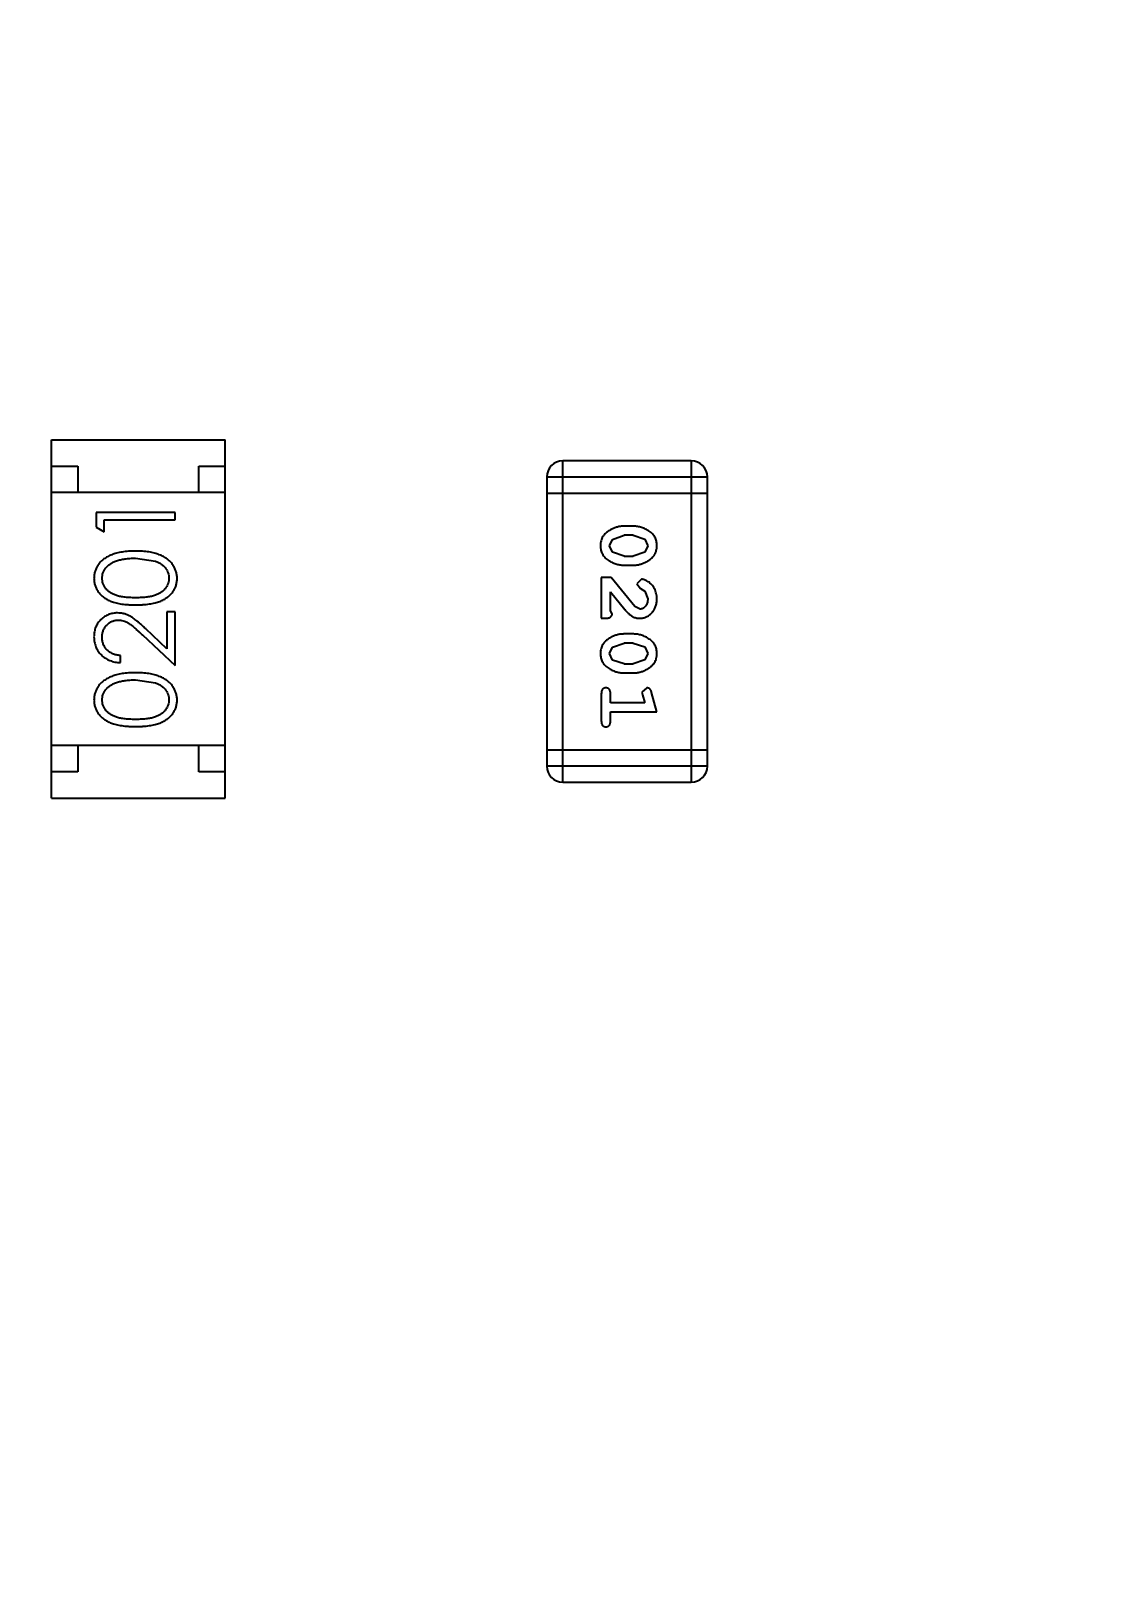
# Model space of a CAD drawing. Header units: inches. Extents: x -13 to 119, y -33 to 44.
# Drawn here: x 96.496 to 98.506, y 18.551 to 21.477 of the extents above; entities that cross this region are included whole.
import ezdxf

# ---------------------------------------------------------------- set-up
doc = ezdxf.new("R2010")
doc.units = ezdxf.units.IN
doc.header["$LTSCALE"] = 1.21
doc.header["$MEASUREMENT"] = 0
doc.header["$PDMODE"] = 3
doc.header["$PDSIZE"] = 0.3125
doc.layers.get('0').update_dxf_attribs({"linetype": 'CONTINUOUS'})
doc.layers.get('Defpoints').update_dxf_attribs({"linetype": 'CONTINUOUS'})
doc.layers.add('DIM', color=3, linetype='CONTINUOUS')
doc.styles.get("Standard").update_dxf_attribs({"font": 'txt', "width": 0.8})
doc.dimstyles.get("Standard").update_dxf_attribs({"dimtxt": 0.15625, "dimasz": 0.1875, "dimexe": 0.125, "dimexo": 0.0625, "dimgap": 0.09, "dimtad": 0, "dimtih": 1, "dimtoh": 1, "dimzin": 4, "dimdsep": 46, "dimtxsty": 'Standard', "dimblk": '_FILLED', "dimblk1": '_FILLED', "dimblk2": '_FILLED', "dimcen": 0.09, "dimazin": 1, "dimtp": 0.01, "dimtm": 0.01, "dimtfac": 1, "dimtofl": 0, "dimtmove": 0, "dimatfit": 3, "dimldrblk": '_FILLED', "dimfxl": 1, "dimtolj": 1, "dimtzin": 4, "dimarcsym": 0})

# ---------------------------------------------------------------- blocks, each defined once
blk = doc.blocks.new('_FILLED')
at = {"color": 0, "linetype": 'ByBlock'}
blk.add_solid([(0, 0), (-1, 0.1667), (-1, -0.1667)], dxfattribs=at)
blk = doc.blocks.new('*D26')
at = {"layer": 'Defpoints', "color": 0}
for p in [(87.6825, 22.6485), (108.0025, -8.1472), (108.0025, -17.2496)]:
    blk.add_point(p, dxfattribs=at)
at = {"layer": 'DIM', "color": 0, "lineweight": -2}
for p, q in [((87.6825, 22.586), (87.6825, -17.3746)), ((108.0025, -8.2097), (108.0025, -17.3746)), ((88.8825, -17.2496), (95.9125, -17.2496)), ((106.8025, -17.2496), (99.7725, -17.2496))]:
    blk.add_line(p, q, dxfattribs=at)
at = {"layer": 'DIM', "color": 0, "lineweight": -2, "xscale": 1.2, "yscale": 1.2, "zscale": 1.2, "rotation": 180}
blk.add_blockref('_FILLED', (87.6825, -17.2496), dxfattribs=at)
at = {"layer": 'DIM', "color": 0, "lineweight": -2, "xscale": 1.2, "yscale": 1.2, "zscale": 1.2}
blk.add_blockref('_FILLED', (108.0025, -17.2496), dxfattribs=at)
at = {"layer": 'DIM', "color": 0, "insert": (97.8425, -17.2496), "char_height": 1.2, "attachment_point": 5}
blk.add_mtext('\\A1;20.32', dxfattribs=at)
blk = doc.blocks.new('*D37')
at = {"layer": 'Defpoints', "color": 0}
for p in [(106.7325, 29.9134), (88.9525, 20.7039), (106.7325, 20.7039)]:
    blk.add_point(p, dxfattribs=at)
at = {"layer": 'DIM', "color": 0, "lineweight": -2}
for p, q in [((88.9525, 20.7664), (88.9525, 30.0384)), ((106.7325, 20.7664), (106.7325, 30.0384)), ((90.1525, 29.9134), (95.9925, 29.9134)), ((105.5325, 29.9134), (99.6925, 29.9134))]:
    blk.add_line(p, q, dxfattribs=at)
at = {"layer": 'DIM', "color": 0, "lineweight": -2, "xscale": 1.2, "yscale": 1.2, "zscale": 1.2, "rotation": 180}
blk.add_blockref('_FILLED', (88.9525, 29.9134), dxfattribs=at)
at = {"layer": 'DIM', "color": 0, "lineweight": -2, "xscale": 1.2, "yscale": 1.2, "zscale": 1.2}
blk.add_blockref('_FILLED', (106.7325, 29.9134), dxfattribs=at)
at = {"layer": 'DIM', "color": 0, "insert": (97.8425, 29.9134), "char_height": 1.2, "attachment_point": 5}
blk.add_mtext('\\A1;17.78', dxfattribs=at)

msp = doc.modelspace()

# ---------------------------------------------------------------- linework, layer by layer
at = {"color": 7, "linetype": 'Continuous'}
for p, q in [((96.5345, 20.0213), (96.5345, 20.7013)), ((96.5345, 20.7013), (96.8645, 20.7013)), ((96.8645, 20.0213), (96.8645, 20.7013)), ((97.5052, 20.0516), (97.5052, 20.6612)), ((97.749, 20.6612), (97.5052, 20.6612)), ((97.749, 20.6612), (97.749, 20.0516)), ((96.5345, 20.6513), (96.5845, 20.6513)), ((96.5845, 20.6513), (96.5845, 20.6013)), ((96.8145, 20.6013), (96.8145, 20.6513)), ((96.8145, 20.6513), (96.8645, 20.6513)), ((97.4747, 20.6307), (97.4747, 20.082)), ((97.4747, 20.6307), (97.7795, 20.6307)), ((97.7795, 20.082), (97.7795, 20.6307)), ((96.8645, 20.6013), (96.5345, 20.6013)), ((97.4747, 20.6002), (97.7795, 20.6002)), ((96.6193, 20.5631), (96.6193, 20.5353)), ((96.7693, 20.5631), (96.6193, 20.5631)), ((96.6346, 20.5265), (96.6346, 20.5496)), ((96.6346, 20.5496), (96.7693, 20.5496)), ((96.7693, 20.5496), (96.7693, 20.5631)), ((96.6193, 20.5353), (96.6346, 20.5265)), ((97.594, 20.5002), (97.5993, 20.5123)), ((97.5993, 20.5123), (97.6216, 20.52)), ((97.6391, 20.5373), (97.6213, 20.5373)), ((97.6388, 20.52), (97.6216, 20.52)), ((97.6388, 20.52), (97.6606, 20.5127)), ((97.6606, 20.5127), (97.6664, 20.5003)), ((97.5998, 20.4879), (97.594, 20.5002)), ((97.6216, 20.4806), (97.5998, 20.4879)), ((97.6216, 20.4806), (97.6388, 20.4806)), ((97.6611, 20.4882), (97.6388, 20.4806)), ((97.6664, 20.5003), (97.6611, 20.4882)), ((96.6943, 20.4765), (96.732, 20.4708)), ((97.6213, 20.4633), (97.6391, 20.4633)), ((97.5783, 20.4397), (97.5783, 20.3626)), ((97.5972, 20.4397), (97.5783, 20.4397)), ((97.6422, 20.3847), (97.5972, 20.4397)), ((97.6544, 20.4366), (97.6459, 20.4278)), ((97.6459, 20.4278), (97.6525, 20.4193)), ((97.5956, 20.3768), (97.5956, 20.413)), ((97.5956, 20.413), (97.6226, 20.3794)), ((97.6525, 20.4193), (97.661, 20.4143)), ((97.661, 20.4143), (97.6664, 20.3994)), ((96.7539, 20.3746), (96.7539, 20.3048)), ((96.7693, 20.3746), (96.7539, 20.3746)), ((96.7693, 20.2727), (96.7693, 20.3746)), ((97.5988, 20.3713), (97.5956, 20.3768)), ((97.6519, 20.3799), (97.6422, 20.3847)), ((96.7539, 20.3048), (96.7138, 20.3423)), ((97.5783, 20.3626), (97.5862, 20.3626)), ((96.7072, 20.3309), (96.7693, 20.2727)), ((97.594, 20.2957), (97.5993, 20.3078)), ((97.5993, 20.3078), (97.6216, 20.3155)), ((97.6391, 20.3328), (97.6213, 20.3328)), ((97.6388, 20.3155), (97.6216, 20.3155)), ((97.6388, 20.3155), (97.6606, 20.3082)), ((97.6606, 20.3082), (97.6664, 20.2958)), ((96.6654, 20.2784), (96.6654, 20.2919)), ((97.5998, 20.2834), (97.594, 20.2957)), ((97.6216, 20.2761), (97.5998, 20.2834)), ((97.6216, 20.2761), (97.6388, 20.2761)), ((97.6611, 20.2837), (97.6388, 20.2761)), ((97.6664, 20.2958), (97.6611, 20.2837)), ((97.6213, 20.2588), (97.6391, 20.2588)), ((96.6943, 20.2458), (96.732, 20.2401)), ((97.5783, 20.2195), (97.5783, 20.1676)), ((97.5956, 20.2022), (97.5956, 20.2195)), ((97.6647, 20.2305), (97.6554, 20.2226)), ((97.6554, 20.2226), (97.6564, 20.2172)), ((97.6564, 20.2172), (97.6606, 20.2022)), ((97.6837, 20.1849), (97.6738, 20.2215)), ((97.6606, 20.2022), (97.5956, 20.2022)), ((97.5956, 20.1676), (97.5956, 20.1849)), ((97.5956, 20.1849), (97.6837, 20.1849)), ((96.8645, 20.1213), (96.5345, 20.1213)), ((96.5845, 20.1213), (96.5845, 20.0713)), ((96.8145, 20.0713), (96.8145, 20.1213)), ((97.7795, 20.1125), (97.4747, 20.1125)), ((96.5845, 20.0713), (96.5345, 20.0713)), ((96.8645, 20.0713), (96.8145, 20.0713)), ((97.7795, 20.082), (97.4747, 20.082)), ((97.5052, 20.0516), (97.749, 20.0516)), ((96.5345, 20.0213), (96.8645, 20.0213))]:
    msp.add_line(p, q, dxfattribs=at)
for centre, start, end in [((97.5052, 20.6307), 90, 180), ((97.749, 20.6307), 0, 90), ((97.5052, 20.082), 180, 270), ((97.749, 20.082), 270, 0)]:
    msp.add_arc(centre, 0.0305, start, end, dxfattribs=at)
for points, knots in [([(97.6213, 20.5373), (97.6203, 20.5372), (97.6181, 20.5372), (97.615, 20.5369), (97.6118, 20.5364), (97.6087, 20.5357), (97.6057, 20.5349), (97.6027, 20.5337), (97.5997, 20.5325), (97.5969, 20.531), (97.5941, 20.5294), (97.5916, 20.5278), (97.5893, 20.5261), (97.5872, 20.5245), (97.5853, 20.5228), (97.5836, 20.5211), (97.5822, 20.5194), (97.5806, 20.517), (97.579, 20.5138), (97.5777, 20.5096), (97.5769, 20.505), (97.5768, 20.5019), (97.5767, 20.5002)], [0, 0, 0, 0, 0.049886, 0.09882, 0.148132, 0.19689, 0.246038, 0.295176, 0.345305, 0.395692, 0.445312, 0.491875, 0.535813, 0.577009, 0.616081, 0.652689, 0.687585, 0.720206, 0.785062, 0.85223, 0.923759, 1, 1, 1, 1]), ([(97.6837, 20.5005), (97.6837, 20.5019), (97.6836, 20.5047), (97.6829, 20.5088), (97.6818, 20.5126), (97.6802, 20.5162), (97.6781, 20.5195), (97.6756, 20.5226), (97.6726, 20.5253), (97.6692, 20.5278), (97.6657, 20.53), (97.662, 20.5319), (97.6583, 20.5336), (97.6545, 20.5349), (97.6507, 20.536), (97.6469, 20.5367), (97.643, 20.5372), (97.6404, 20.5372), (97.6391, 20.5373)], [0, 0, 0, 0, 0.06692, 0.130834, 0.19258, 0.252759, 0.312631, 0.373411, 0.436359, 0.501894, 0.568244, 0.632472, 0.69556, 0.757163, 0.818592, 0.878885, 0.939235, 1, 1, 1, 1]), ([(96.6943, 20.49), (96.692, 20.49), (96.6875, 20.4899), (96.681, 20.4896), (96.6747, 20.4891), (96.6689, 20.4883), (96.6634, 20.4874), (96.6583, 20.4862), (96.6536, 20.4848), (96.6491, 20.4832), (96.6451, 20.4814), (96.6412, 20.4795), (96.6377, 20.4774), (96.6343, 20.4751), (96.6313, 20.4727), (96.6285, 20.4701), (96.626, 20.4674), (96.6238, 20.4645), (96.6218, 20.4616), (96.6201, 20.4585), (96.6186, 20.4553), (96.6175, 20.452), (96.6165, 20.4487), (96.6159, 20.4453), (96.6155, 20.4418), (96.6154, 20.4394), (96.6154, 20.4382)], [0, 0, 0, 0, 0.065278, 0.127205, 0.186168, 0.241675, 0.294115, 0.343609, 0.390387, 0.434463, 0.476646, 0.517002, 0.555936, 0.593716, 0.630057, 0.665601, 0.700745, 0.734917, 0.768681, 0.802087, 0.834849, 0.867433, 0.900138, 0.932806, 0.966212, 1, 1, 1, 1]), ([(96.7731, 20.4382), (96.7731, 20.4394), (96.773, 20.4418), (96.7726, 20.4453), (96.7719, 20.4487), (96.771, 20.4521), (96.7698, 20.4553), (96.7684, 20.4585), (96.7666, 20.4616), (96.7646, 20.4646), (96.7624, 20.4675), (96.7598, 20.4703), (96.7571, 20.4729), (96.754, 20.4753), (96.7507, 20.4775), (96.7471, 20.4796), (96.7433, 20.4815), (96.7393, 20.4833), (96.7349, 20.4849), (96.7301, 20.4862), (96.7251, 20.4874), (96.7196, 20.4884), (96.7138, 20.4891), (96.7076, 20.4896), (96.7011, 20.4899), (96.6966, 20.49), (96.6943, 20.49)], [0, 0, 0, 0, 0.033824, 0.067298, 0.10028, 0.133019, 0.165736, 0.198792, 0.232372, 0.266409, 0.301016, 0.336196, 0.371972, 0.408574, 0.446394, 0.485225, 0.525372, 0.567224, 0.611081, 0.65775, 0.70702, 0.759235, 0.814484, 0.873227, 0.934937, 1, 1, 1, 1]), ([(97.5767, 20.5002), (97.5768, 20.4988), (97.5768, 20.496), (97.5776, 20.4919), (97.5787, 20.488), (97.5803, 20.4845), (97.5823, 20.4811), (97.5848, 20.4781), (97.5878, 20.4753), (97.5911, 20.4728), (97.5947, 20.4706), (97.5984, 20.4687), (97.6021, 20.467), (97.6059, 20.4657), (97.6097, 20.4646), (97.6135, 20.4639), (97.6174, 20.4634), (97.62, 20.4634), (97.6213, 20.4633)], [0, 0, 0, 0, 0.067217, 0.131051, 0.19272, 0.252824, 0.312745, 0.373449, 0.436041, 0.501494, 0.567761, 0.632087, 0.695096, 0.757109, 0.817993, 0.878657, 0.939311, 1, 1, 1, 1]), ([(97.6391, 20.4633), (97.6402, 20.4633), (97.6423, 20.4634), (97.6455, 20.4637), (97.6486, 20.4642), (97.6517, 20.4649), (97.6548, 20.4658), (97.6578, 20.4669), (97.6608, 20.4682), (97.6636, 20.4697), (97.6664, 20.4713), (97.6689, 20.4729), (97.6713, 20.4746), (97.6734, 20.4763), (97.6752, 20.478), (97.6769, 20.4797), (97.6783, 20.4814), (97.6799, 20.4838), (97.6815, 20.487), (97.6828, 20.4911), (97.6836, 20.4957), (97.6837, 20.4988), (97.6837, 20.5005)], [0, 0, 0, 0, 0.049855, 0.099516, 0.148482, 0.19758, 0.246804, 0.296268, 0.346517, 0.397047, 0.446826, 0.49336, 0.537801, 0.579207, 0.617974, 0.654833, 0.689171, 0.722088, 0.786392, 0.853518, 0.924186, 1, 1, 1, 1]), ([(96.6308, 20.4387), (96.6309, 20.4403), (96.6311, 20.4436), (96.6323, 20.4484), (96.6344, 20.4531), (96.6368, 20.4569), (96.6391, 20.4597), (96.6411, 20.4618), (96.6433, 20.4637), (96.6458, 20.4655), (96.6485, 20.4672), (96.6514, 20.4688), (96.6546, 20.4702), (96.658, 20.4715), (96.6617, 20.4727), (96.6656, 20.4738), (96.6698, 20.4746), (96.6742, 20.4753), (96.6789, 20.4758), (96.6838, 20.4763), (96.6889, 20.4765), (96.6925, 20.4765), (96.6943, 20.4765)], [0, 0, 0, 0, 0.059689, 0.119507, 0.181075, 0.246162, 0.279894, 0.314468, 0.350403, 0.387474, 0.426147, 0.466624, 0.508745, 0.553328, 0.600058, 0.649177, 0.700552, 0.754894, 0.811825, 0.871514, 0.934319, 1, 1, 1, 1]), ([(96.732, 20.4708), (96.733, 20.4705), (96.7351, 20.4697), (96.738, 20.4684), (96.7407, 20.4669), (96.7432, 20.4653), (96.7455, 20.4636), (96.7477, 20.4617), (96.7496, 20.4597), (96.7518, 20.4569), (96.7542, 20.4532), (96.7562, 20.4485), (96.7575, 20.4436), (96.7576, 20.4403), (96.7577, 20.4387)], [0, 0, 0, 0, 0.075949, 0.148549, 0.218996, 0.286119, 0.351826, 0.416074, 0.478265, 0.540325, 0.660405, 0.774606, 0.887187, 1, 1, 1, 1]), ([(96.6154, 20.4382), (96.6154, 20.437), (96.6155, 20.4347), (96.6159, 20.4312), (96.6165, 20.4279), (96.6175, 20.4246), (96.6186, 20.4214), (96.6201, 20.4183), (96.6218, 20.4152), (96.6238, 20.4123), (96.626, 20.4095), (96.6284, 20.4068), (96.6311, 20.4043), (96.6341, 20.402), (96.6373, 20.3999), (96.6408, 20.3978), (96.6445, 20.396), (96.6484, 20.3943), (96.6527, 20.3928), (96.6574, 20.3916), (96.6625, 20.3904), (96.6681, 20.3896), (96.6741, 20.3889), (96.6804, 20.3884), (96.6872, 20.3881), (96.6919, 20.3881), (96.6943, 20.3881)], [0, 0, 0, 0, 0.033742, 0.066533, 0.099153, 0.13154, 0.164087, 0.196563, 0.229707, 0.263315, 0.297504, 0.331686, 0.366482, 0.4021, 0.438958, 0.476748, 0.515985, 0.556589, 0.599519, 0.645765, 0.695487, 0.748721, 0.805687, 0.866754, 0.931405, 1, 1, 1, 1]), ([(96.6943, 20.4015), (96.6922, 20.4015), (96.6883, 20.4015), (96.6827, 20.4018), (96.6774, 20.4021), (96.6725, 20.4027), (96.668, 20.4033), (96.6638, 20.4041), (96.6601, 20.405), (96.6567, 20.4061), (96.6535, 20.4073), (96.6506, 20.4087), (96.6479, 20.4102), (96.6454, 20.4118), (96.6431, 20.4136), (96.641, 20.4155), (96.639, 20.4175), (96.6368, 20.4203), (96.6344, 20.4241), (96.6323, 20.4288), (96.6311, 20.4337), (96.6309, 20.437), (96.6308, 20.4387)], [0, 0, 0, 0, 0.073302, 0.142286, 0.206253, 0.266017, 0.321612, 0.372532, 0.419497, 0.462398, 0.502825, 0.541489, 0.579034, 0.615143, 0.650298, 0.684912, 0.718701, 0.752189, 0.817245, 0.879117, 0.939613, 1, 1, 1, 1]), ([(96.7577, 20.4387), (96.7576, 20.437), (96.7575, 20.4337), (96.7562, 20.4288), (96.7541, 20.4241), (96.7517, 20.4203), (96.7494, 20.4175), (96.7475, 20.4154), (96.7453, 20.4135), (96.743, 20.4118), (96.7405, 20.4101), (96.7378, 20.4087), (96.7349, 20.4073), (96.7318, 20.4061), (96.7284, 20.405), (96.7246, 20.404), (96.7205, 20.4033), (96.716, 20.4026), (96.7111, 20.4022), (96.7058, 20.4018), (96.7001, 20.4015), (96.6963, 20.4015), (96.6943, 20.4015)], [0, 0, 0, 0, 0.060034, 0.120278, 0.182348, 0.247919, 0.281641, 0.315701, 0.350322, 0.385703, 0.421819, 0.459196, 0.497866, 0.538301, 0.58121, 0.628183, 0.679403, 0.734699, 0.794074, 0.858416, 0.927049, 1, 1, 1, 1]), ([(96.6943, 20.3881), (96.6967, 20.3881), (96.7013, 20.3881), (96.7081, 20.3884), (96.7145, 20.3889), (96.7204, 20.3896), (96.7259, 20.3905), (96.7311, 20.3916), (96.7358, 20.3929), (96.7401, 20.3944), (96.7441, 20.3961), (96.7479, 20.398), (96.7513, 20.4), (96.7545, 20.4022), (96.7575, 20.4045), (96.7602, 20.4069), (96.7627, 20.4096), (96.7649, 20.4124), (96.7668, 20.4153), (96.7685, 20.4183), (96.7699, 20.4214), (96.7711, 20.4246), (96.772, 20.4279), (96.7726, 20.4312), (96.773, 20.4347), (96.7731, 20.437), (96.7731, 20.4382)], [0, 0, 0, 0, 0.068113, 0.132564, 0.193427, 0.250218, 0.303569, 0.353576, 0.400235, 0.443586, 0.484619, 0.524292, 0.56238, 0.599049, 0.63494, 0.669782, 0.704009, 0.737842, 0.771098, 0.803896, 0.836415, 0.868639, 0.900715, 0.933378, 0.966213, 1, 1, 1, 1]), ([(97.6837, 20.3993), (97.6836, 20.401), (97.6835, 20.4044), (97.6827, 20.4093), (97.6812, 20.4141), (97.6793, 20.4185), (97.6768, 20.4227), (97.674, 20.4263), (97.6707, 20.4295), (97.6671, 20.432), (97.6636, 20.434), (97.6602, 20.4354), (97.6572, 20.4364), (97.6553, 20.4365), (97.6544, 20.4366)], [0, 0, 0, 0, 0.098286, 0.193983, 0.289056, 0.384352, 0.477435, 0.566197, 0.652355, 0.737986, 0.818188, 0.887401, 0.94802, 1, 1, 1, 1]), ([(97.6509, 20.3626), (97.6521, 20.3627), (97.6543, 20.3628), (97.6575, 20.3632), (97.6606, 20.364), (97.6636, 20.3652), (97.6664, 20.3666), (97.6691, 20.3684), (97.6717, 20.3705), (97.6742, 20.3729), (97.6764, 20.3756), (97.6784, 20.3784), (97.68, 20.3815), (97.6814, 20.3847), (97.6824, 20.3881), (97.6832, 20.3917), (97.6836, 20.3954), (97.6837, 20.398), (97.6837, 20.3993)], [0, 0, 0, 0, 0.060981, 0.120256, 0.178148, 0.236115, 0.293993, 0.352864, 0.413358, 0.476056, 0.539296, 0.602396, 0.665116, 0.728325, 0.792919, 0.859317, 0.928302, 1, 1, 1, 1]), ([(97.6664, 20.3994), (97.6664, 20.398), (97.6663, 20.3953), (97.6654, 20.3915), (97.664, 20.3881), (97.6621, 20.3853), (97.6599, 20.3829), (97.6574, 20.3812), (97.6547, 20.3802), (97.6528, 20.38), (97.6519, 20.3799)], [0, 0, 0, 0, 0.156344, 0.299348, 0.4327, 0.561, 0.682299, 0.791883, 0.89611, 1, 1, 1, 1]), ([(96.66, 20.3727), (96.6585, 20.3726), (96.6556, 20.3725), (96.6513, 20.372), (96.6471, 20.371), (96.6431, 20.3696), (96.6393, 20.3678), (96.6356, 20.3657), (96.632, 20.3631), (96.6286, 20.3602), (96.6255, 20.357), (96.6228, 20.3534), (96.6205, 20.3497), (96.6186, 20.3457), (96.6172, 20.3415), (96.6162, 20.337), (96.6155, 20.3322), (96.6154, 20.329), (96.6154, 20.3274)], [0, 0, 0, 0, 0.06271, 0.123347, 0.183401, 0.242828, 0.302097, 0.36242, 0.423725, 0.487032, 0.550491, 0.612709, 0.674265, 0.73617, 0.799211, 0.863483, 0.930525, 1, 1, 1, 1]), ([(96.7138, 20.3423), (96.7123, 20.3438), (96.7093, 20.3465), (96.705, 20.3505), (96.7008, 20.354), (96.6969, 20.3572), (96.6933, 20.3601), (96.6899, 20.3626), (96.6868, 20.3647), (96.683, 20.367), (96.6782, 20.3693), (96.6723, 20.3712), (96.6662, 20.3725), (96.6621, 20.3726), (96.66, 20.3727)], [0, 0, 0, 0, 0.09953, 0.192079, 0.277712, 0.357454, 0.429648, 0.495771, 0.555538, 0.608657, 0.707578, 0.804328, 0.901298, 1, 1, 1, 1]), ([(97.5862, 20.3626), (97.5872, 20.3627), (97.5892, 20.3627), (97.5919, 20.3632), (97.5942, 20.3638), (97.5959, 20.3649), (97.5972, 20.3662), (97.5981, 20.3677), (97.5987, 20.3694), (97.5987, 20.3707), (97.5988, 20.3713)], [0, 0, 0, 0, 0.1844, 0.34094, 0.473574, 0.586824, 0.690029, 0.789175, 0.890445, 1, 1, 1, 1]), ([(97.6226, 20.3794), (97.6234, 20.3785), (97.6249, 20.3768), (97.6271, 20.3745), (97.6292, 20.3724), (97.6312, 20.3705), (97.6331, 20.3689), (97.6349, 20.3675), (97.6365, 20.3664), (97.6386, 20.3653), (97.6411, 20.3642), (97.6443, 20.3633), (97.6476, 20.3627), (97.6498, 20.3627), (97.6509, 20.3626)], [0, 0, 0, 0, 0.103002, 0.197728, 0.285279, 0.365235, 0.437224, 0.502446, 0.560545, 0.611446, 0.707576, 0.80349, 0.900532, 1, 1, 1, 1]), ([(96.6308, 20.3267), (96.6308, 20.3278), (96.6309, 20.33), (96.6313, 20.3332), (96.632, 20.3363), (96.633, 20.3393), (96.6343, 20.3421), (96.6358, 20.3448), (96.6377, 20.3474), (96.6397, 20.3498), (96.642, 20.352), (96.6444, 20.3539), (96.647, 20.3556), (96.6496, 20.3569), (96.6524, 20.3579), (96.6552, 20.3587), (96.6582, 20.3591), (96.6602, 20.3592), (96.6612, 20.3592)], [0, 0, 0, 0, 0.068027, 0.133505, 0.19695, 0.26027, 0.322741, 0.384982, 0.448465, 0.513424, 0.578224, 0.640011, 0.700094, 0.760067, 0.819012, 0.877878, 0.938035, 1, 1, 1, 1]), ([(96.6612, 20.3592), (96.6628, 20.3592), (96.6661, 20.359), (96.6709, 20.358), (96.6755, 20.3563), (96.6793, 20.3543), (96.6824, 20.3523), (96.6851, 20.3504), (96.688, 20.348), (96.6913, 20.3454), (96.6949, 20.3423), (96.6987, 20.3388), (96.7029, 20.335), (96.7057, 20.3323), (96.7072, 20.3309)], [0, 0, 0, 0, 0.088014, 0.174976, 0.2638, 0.355443, 0.406413, 0.465519, 0.533076, 0.609353, 0.693899, 0.787171, 0.889197, 1, 1, 1, 1]), ([(96.6154, 20.3274), (96.6154, 20.3257), (96.6155, 20.3224), (96.6162, 20.3176), (96.6173, 20.3129), (96.6188, 20.3085), (96.6208, 20.3043), (96.6233, 20.3003), (96.6261, 20.2965), (96.6294, 20.2929), (96.633, 20.2896), (96.6369, 20.2868), (96.6411, 20.2843), (96.6455, 20.2823), (96.6501, 20.2807), (96.655, 20.2795), (96.6601, 20.2787), (96.6636, 20.2785), (96.6654, 20.2784)], [0, 0, 0, 0, 0.06445, 0.126725, 0.187421, 0.247417, 0.306749, 0.366595, 0.427749, 0.490235, 0.553031, 0.614805, 0.676505, 0.738096, 0.801021, 0.864897, 0.931209, 1, 1, 1, 1]), ([(96.6654, 20.2919), (96.6641, 20.292), (96.6615, 20.2923), (96.6577, 20.293), (96.6541, 20.294), (96.6508, 20.2952), (96.6477, 20.2967), (96.6449, 20.2985), (96.6422, 20.3005), (96.6399, 20.3027), (96.6377, 20.3052), (96.6359, 20.3078), (96.6343, 20.3106), (96.633, 20.3135), (96.632, 20.3166), (96.6313, 20.3198), (96.6309, 20.3232), (96.6308, 20.3255), (96.6308, 20.3267)], [0, 0, 0, 0, 0.073648, 0.143686, 0.210962, 0.275557, 0.338064, 0.399311, 0.4594, 0.51934, 0.579024, 0.637809, 0.695959, 0.754122, 0.813113, 0.873453, 0.935561, 1, 1, 1, 1]), ([(97.6213, 20.3328), (97.6203, 20.3327), (97.6181, 20.3327), (97.615, 20.3324), (97.6118, 20.3319), (97.6087, 20.3312), (97.6057, 20.3303), (97.6027, 20.3292), (97.5997, 20.3279), (97.5969, 20.3265), (97.5941, 20.3249), (97.5916, 20.3233), (97.5893, 20.3216), (97.5872, 20.32), (97.5853, 20.3183), (97.5836, 20.3166), (97.5822, 20.3148), (97.5806, 20.3125), (97.579, 20.3093), (97.5777, 20.3051), (97.5769, 20.3005), (97.5768, 20.2974), (97.5767, 20.2957)], [0, 0, 0, 0, 0.049886, 0.09882, 0.148132, 0.19689, 0.246038, 0.295176, 0.345305, 0.395692, 0.445312, 0.491875, 0.535813, 0.577009, 0.616081, 0.652689, 0.687585, 0.720206, 0.785062, 0.85223, 0.923759, 1, 1, 1, 1]), ([(97.6837, 20.296), (97.6837, 20.2974), (97.6836, 20.3002), (97.6829, 20.3043), (97.6818, 20.3081), (97.6802, 20.3117), (97.6781, 20.315), (97.6756, 20.318), (97.6726, 20.3208), (97.6692, 20.3233), (97.6657, 20.3255), (97.662, 20.3274), (97.6583, 20.3291), (97.6545, 20.3304), (97.6507, 20.3315), (97.6469, 20.3322), (97.643, 20.3327), (97.6404, 20.3327), (97.6391, 20.3328)], [0, 0, 0, 0, 0.06692, 0.130834, 0.19258, 0.252759, 0.312631, 0.373411, 0.436359, 0.501894, 0.568244, 0.632472, 0.69556, 0.757163, 0.818592, 0.878885, 0.939235, 1, 1, 1, 1]), ([(97.5767, 20.2957), (97.5768, 20.2943), (97.5768, 20.2914), (97.5776, 20.2874), (97.5787, 20.2835), (97.5803, 20.2799), (97.5823, 20.2766), (97.5848, 20.2736), (97.5878, 20.2708), (97.5911, 20.2683), (97.5947, 20.2661), (97.5984, 20.2642), (97.6021, 20.2625), (97.6059, 20.2612), (97.6097, 20.2601), (97.6135, 20.2594), (97.6174, 20.2589), (97.62, 20.2588), (97.6213, 20.2588)], [0, 0, 0, 0, 0.067217, 0.131051, 0.19272, 0.252824, 0.312745, 0.373449, 0.436041, 0.501494, 0.567761, 0.632087, 0.695096, 0.757109, 0.817993, 0.878657, 0.939311, 1, 1, 1, 1]), ([(97.6391, 20.2588), (97.6402, 20.2588), (97.6423, 20.2589), (97.6455, 20.2592), (97.6486, 20.2597), (97.6517, 20.2604), (97.6548, 20.2613), (97.6578, 20.2624), (97.6608, 20.2637), (97.6636, 20.2652), (97.6664, 20.2668), (97.6689, 20.2684), (97.6713, 20.2701), (97.6734, 20.2718), (97.6752, 20.2735), (97.6769, 20.2752), (97.6783, 20.2769), (97.6799, 20.2793), (97.6815, 20.2825), (97.6828, 20.2866), (97.6836, 20.2912), (97.6837, 20.2943), (97.6837, 20.296)], [0, 0, 0, 0, 0.049855, 0.099516, 0.148482, 0.19758, 0.246804, 0.296268, 0.346517, 0.397047, 0.446826, 0.49336, 0.537801, 0.579207, 0.617974, 0.654833, 0.689171, 0.722088, 0.786392, 0.853518, 0.924186, 1, 1, 1, 1]), ([(96.6943, 20.2592), (96.692, 20.2592), (96.6875, 20.2591), (96.681, 20.2589), (96.6747, 20.2583), (96.6689, 20.2576), (96.6634, 20.2566), (96.6583, 20.2555), (96.6536, 20.254), (96.6491, 20.2524), (96.6451, 20.2506), (96.6412, 20.2487), (96.6377, 20.2466), (96.6343, 20.2444), (96.6313, 20.2419), (96.6285, 20.2394), (96.626, 20.2367), (96.6238, 20.2338), (96.6218, 20.2308), (96.6201, 20.2277), (96.6186, 20.2245), (96.6175, 20.2213), (96.6165, 20.2179), (96.6159, 20.2145), (96.6155, 20.211), (96.6154, 20.2086), (96.6154, 20.2074)], [0, 0, 0, 0, 0.065278, 0.127205, 0.186168, 0.241675, 0.294115, 0.343609, 0.390387, 0.434463, 0.476646, 0.517002, 0.555936, 0.593716, 0.630057, 0.665601, 0.700745, 0.734917, 0.768681, 0.802087, 0.834849, 0.867433, 0.900138, 0.932806, 0.966212, 1, 1, 1, 1]), ([(96.7731, 20.2074), (96.7731, 20.2086), (96.773, 20.211), (96.7726, 20.2145), (96.7719, 20.218), (96.771, 20.2213), (96.7698, 20.2246), (96.7684, 20.2278), (96.7666, 20.2309), (96.7646, 20.2339), (96.7624, 20.2368), (96.7598, 20.2395), (96.7571, 20.2421), (96.754, 20.2445), (96.7507, 20.2467), (96.7471, 20.2488), (96.7433, 20.2507), (96.7393, 20.2525), (96.7349, 20.2541), (96.7301, 20.2555), (96.7251, 20.2566), (96.7196, 20.2576), (96.7138, 20.2583), (96.7076, 20.2589), (96.7011, 20.2591), (96.6966, 20.2592), (96.6943, 20.2592)], [0, 0, 0, 0, 0.033824, 0.067298, 0.10028, 0.133019, 0.165736, 0.198792, 0.232372, 0.266409, 0.301016, 0.336196, 0.371972, 0.408574, 0.446394, 0.485225, 0.525372, 0.567224, 0.611081, 0.65775, 0.70702, 0.759235, 0.814484, 0.873227, 0.934937, 1, 1, 1, 1]), ([(96.6308, 20.2079), (96.6309, 20.2095), (96.6311, 20.2128), (96.6323, 20.2177), (96.6344, 20.2223), (96.6368, 20.2261), (96.6391, 20.2289), (96.6411, 20.231), (96.6433, 20.233), (96.6458, 20.2348), (96.6485, 20.2364), (96.6514, 20.238), (96.6546, 20.2394), (96.658, 20.2408), (96.6617, 20.2419), (96.6656, 20.243), (96.6698, 20.2438), (96.6742, 20.2446), (96.6789, 20.2451), (96.6838, 20.2455), (96.6889, 20.2457), (96.6925, 20.2457), (96.6943, 20.2458)], [0, 0, 0, 0, 0.059689, 0.119507, 0.181075, 0.246162, 0.279894, 0.314468, 0.350403, 0.387474, 0.426147, 0.466624, 0.508745, 0.553328, 0.600058, 0.649177, 0.700552, 0.754894, 0.811825, 0.871514, 0.934319, 1, 1, 1, 1]), ([(96.732, 20.2401), (96.733, 20.2397), (96.7351, 20.2389), (96.738, 20.2376), (96.7407, 20.2361), (96.7432, 20.2345), (96.7455, 20.2328), (96.7477, 20.2309), (96.7496, 20.2289), (96.7518, 20.2261), (96.7542, 20.2224), (96.7562, 20.2177), (96.7575, 20.2129), (96.7576, 20.2096), (96.7577, 20.2079)], [0, 0, 0, 0, 0.075949, 0.148549, 0.218996, 0.286119, 0.351826, 0.416074, 0.478265, 0.540325, 0.660405, 0.774606, 0.887187, 1, 1, 1, 1]), ([(97.587, 20.2305), (97.5863, 20.2305), (97.5852, 20.2304), (97.5835, 20.2299), (97.582, 20.2291), (97.5806, 20.2279), (97.5796, 20.2264), (97.5788, 20.2244), (97.5784, 20.2221), (97.5783, 20.2204), (97.5783, 20.2195)], [0, 0, 0, 0, 0.115051, 0.223278, 0.329269, 0.437893, 0.554681, 0.682591, 0.83103, 1, 1, 1, 1]), ([(97.5956, 20.2195), (97.5956, 20.2204), (97.5955, 20.2221), (97.5951, 20.2244), (97.5943, 20.2263), (97.5933, 20.2279), (97.5919, 20.2291), (97.5904, 20.2299), (97.5887, 20.2304), (97.5876, 20.2305), (97.587, 20.2305)], [0, 0, 0, 0, 0.169102, 0.317658, 0.446239, 0.563118, 0.671828, 0.776546, 0.884858, 1, 1, 1, 1]), ([(97.6738, 20.2215), (97.6736, 20.2223), (97.6731, 20.2239), (97.6722, 20.226), (97.6713, 20.2276), (97.6703, 20.2288), (97.6691, 20.2296), (97.6678, 20.2301), (97.6663, 20.2305), (97.6652, 20.2305), (97.6647, 20.2305)], [0, 0, 0, 0, 0.187321, 0.344927, 0.475328, 0.579604, 0.674244, 0.773631, 0.882025, 1, 1, 1, 1]), ([(96.6154, 20.2074), (96.6154, 20.2063), (96.6155, 20.2039), (96.6159, 20.2005), (96.6165, 20.1971), (96.6175, 20.1938), (96.6186, 20.1906), (96.6201, 20.1875), (96.6218, 20.1845), (96.6238, 20.1815), (96.626, 20.1787), (96.6284, 20.176), (96.6311, 20.1736), (96.6341, 20.1712), (96.6373, 20.1691), (96.6408, 20.1671), (96.6445, 20.1652), (96.6484, 20.1636), (96.6527, 20.1621), (96.6574, 20.1608), (96.6625, 20.1597), (96.6681, 20.1588), (96.6741, 20.1581), (96.6804, 20.1576), (96.6872, 20.1573), (96.6919, 20.1573), (96.6943, 20.1573)], [0, 0, 0, 0, 0.033742, 0.066533, 0.099153, 0.13154, 0.164087, 0.196563, 0.229707, 0.263315, 0.297504, 0.331686, 0.366482, 0.4021, 0.438958, 0.476748, 0.515985, 0.556589, 0.599519, 0.645765, 0.695487, 0.748721, 0.805687, 0.866754, 0.931405, 1, 1, 1, 1]), ([(96.6943, 20.1708), (96.6922, 20.1708), (96.6883, 20.1708), (96.6827, 20.171), (96.6774, 20.1714), (96.6725, 20.1719), (96.668, 20.1725), (96.6638, 20.1733), (96.6601, 20.1742), (96.6567, 20.1753), (96.6535, 20.1766), (96.6506, 20.1779), (96.6479, 20.1794), (96.6454, 20.1811), (96.6431, 20.1828), (96.641, 20.1847), (96.639, 20.1867), (96.6368, 20.1896), (96.6344, 20.1933), (96.6323, 20.198), (96.6311, 20.2029), (96.6309, 20.2062), (96.6308, 20.2079)], [0, 0, 0, 0, 0.073302, 0.142286, 0.206253, 0.266017, 0.321612, 0.372532, 0.419497, 0.462398, 0.502825, 0.541489, 0.579034, 0.615143, 0.650298, 0.684912, 0.718701, 0.752189, 0.817245, 0.879117, 0.939613, 1, 1, 1, 1]), ([(96.7577, 20.2079), (96.7576, 20.2062), (96.7575, 20.2029), (96.7562, 20.1981), (96.7541, 20.1933), (96.7517, 20.1896), (96.7494, 20.1867), (96.7475, 20.1847), (96.7453, 20.1828), (96.743, 20.181), (96.7405, 20.1794), (96.7378, 20.1779), (96.7349, 20.1765), (96.7318, 20.1753), (96.7284, 20.1742), (96.7246, 20.1733), (96.7205, 20.1725), (96.716, 20.1718), (96.7111, 20.1714), (96.7058, 20.171), (96.7001, 20.1708), (96.6963, 20.1708), (96.6943, 20.1708)], [0, 0, 0, 0, 0.060034, 0.120278, 0.182348, 0.247919, 0.281641, 0.315701, 0.350322, 0.385703, 0.421819, 0.459196, 0.497866, 0.538301, 0.58121, 0.628183, 0.679403, 0.734699, 0.794074, 0.858416, 0.927049, 1, 1, 1, 1]), ([(96.6943, 20.1573), (96.6967, 20.1573), (96.7013, 20.1573), (96.7081, 20.1576), (96.7145, 20.1581), (96.7204, 20.1589), (96.7259, 20.1598), (96.7311, 20.1608), (96.7358, 20.1621), (96.7401, 20.1637), (96.7441, 20.1653), (96.7479, 20.1672), (96.7513, 20.1692), (96.7545, 20.1714), (96.7575, 20.1737), (96.7602, 20.1762), (96.7627, 20.1788), (96.7649, 20.1816), (96.7668, 20.1845), (96.7685, 20.1876), (96.7699, 20.1906), (96.7711, 20.1938), (96.772, 20.1971), (96.7726, 20.2005), (96.773, 20.2039), (96.7731, 20.2063), (96.7731, 20.2074)], [0, 0, 0, 0, 0.068113, 0.132564, 0.193427, 0.250218, 0.303569, 0.353576, 0.400235, 0.443586, 0.484619, 0.524292, 0.56238, 0.599049, 0.63494, 0.669782, 0.704009, 0.737842, 0.771098, 0.803896, 0.836415, 0.868639, 0.900715, 0.933378, 0.966213, 1, 1, 1, 1]), ([(97.5783, 20.1676), (97.5783, 20.1667), (97.5784, 20.165), (97.5788, 20.1627), (97.5795, 20.1607), (97.5806, 20.1592), (97.582, 20.158), (97.5835, 20.1572), (97.5852, 20.1567), (97.5863, 20.1566), (97.587, 20.1566)], [0, 0, 0, 0, 0.169012, 0.317488, 0.445429, 0.560977, 0.67065, 0.776666, 0.88492, 1, 1, 1, 1]), ([(97.587, 20.1566), (97.5876, 20.1566), (97.5887, 20.1567), (97.5904, 20.1572), (97.5919, 20.158), (97.5932, 20.1592), (97.5943, 20.1607), (97.5951, 20.1627), (97.5955, 20.165), (97.5956, 20.1667), (97.5956, 20.1676)], [0, 0, 0, 0, 0.11517, 0.223509, 0.328254, 0.438012, 0.553651, 0.682263, 0.830856, 1, 1, 1, 1])]:
    msp.add_open_spline(points, degree=3, knots=knots, dxfattribs=at)

# ---------------------------------------------------------------- dimensions: what is measured, and where the dimension line sits
at = {"layer": 'DIM'}
for base, p1, p2, picture, middle in [((106.7325, 29.9134), (88.9525, 20.7039), (106.7325, 20.7039), '*D37', (97.8425, 29.9134)), ((108.0025, -17.2496), (87.6825, 22.6485), (108.0025, -8.1472), '*D26', (97.8425, -17.2496))]:
    dim = msp.add_linear_dim(base=base, p1=p1, p2=p2, dimstyle='Standard', override={"dimtxt": 1.2, "dimasz": 1.2, "dimtih": 0, "dimtoh": 0, "dimzin": 0, "dimcen": 0.198, "dimadec": 0, "dimazin": 0, "dimtp": 0, "dimtm": 0, "dimtdec": 4, "dimtzin": 0}, dxfattribs=at)
    dim.commit()
    dim.dimension.update_dxf_attribs({"geometry": picture, "text_midpoint": middle})

doc.saveas('drawing.dxf')
